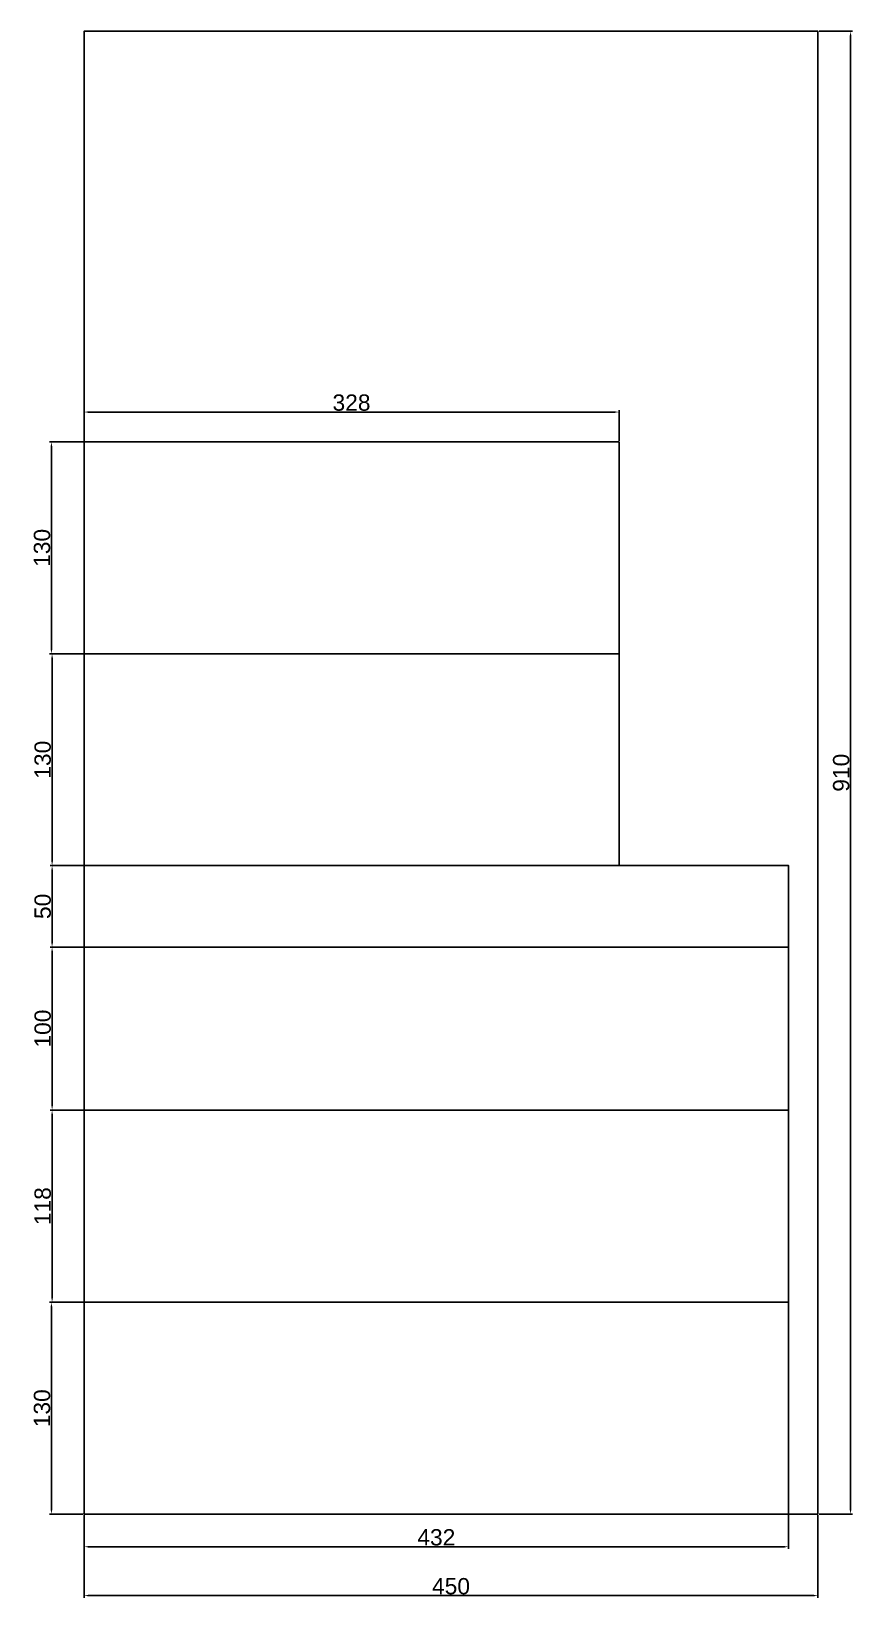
# Model space of a CAD drawing. Header units: millimetres. Extents: x -32 to 471, y -51 to 910.
import ezdxf

# ---------------------------------------------------------------- set-up
doc = ezdxf.new("R2010")
doc.units = ezdxf.units.MM
for name, color, linetype in [('Ano', 1, 'Continuous'), ('Cut', 4, 'Continuous'), ('Edge', 7, 'Continuous')]:
    doc.layers.add(name, color=color, linetype=linetype)
doc.styles.get("Standard").update_dxf_attribs({"font": 'arial.ttf'})
doc.dimstyles.new('ISO-25', dxfattribs={"dimtxt": 10, "dimasz": 2.5, "dimexe": 1.25, "dimexo": 0.625, "dimtad": 1, "dimtxsty": 'Standard', "dimcen": 2.5, "dimadec": 0, "dimazin": 0, "dimtfac": 1, "dimtmove": 0, "dimatfit": 3, "dimfxl": 1, "dimarcsym": 0})

# ---------------------------------------------------------------- blocks, each defined once
blk = doc.blocks.new('*D15')
at = {"layer": 'Ano', "color": 0, "lineweight": -2, "transparency": 16777216}
for p, q in [((0, -0.62), (0, -51.25)), ((450, -0.62), (450, -51.25)), ((2.5, -50), (447.5, -50))]:
    blk.add_line(p, q, dxfattribs=at)
at = {"layer": 'Ano', "color": 0, "transparency": 16777216}
for points in [[(2.5, -49.58), (2.5, -50.42), (0, -50)], [(447.5, -49.58), (447.5, -50.42), (450, -50)]]:
    blk.add_solid(points, dxfattribs=at)
at = {"layer": 'Defpoints', "color": 0, "transparency": 16777216}
for p in [(0, 0), (450, 0), (450, -50)]:
    blk.add_point(p, dxfattribs=at)
at = {"layer": 'Ano', "color": 0, "transparency": 16777216, "insert": (225, -44.27), "char_height": 10, "attachment_point": 5}
blk.add_mtext('450', dxfattribs=at)
blk = doc.blocks.new('*D18')
at = {"layer": 'Ano', "color": 0, "lineweight": -2, "transparency": 16777216}
for p, q in [((0, 658.62), (0, 677.61)), ((2.5, 676.36), (325.5, 676.36)), ((328, 658.62), (328, 677.61))]:
    blk.add_line(p, q, dxfattribs=at)
at = {"layer": 'Ano', "color": 0, "transparency": 16777216}
for points in [[(2.5, 676.78), (2.5, 675.94), (0, 676.36)], [(325.5, 676.78), (325.5, 675.94), (328, 676.36)]]:
    blk.add_solid(points, dxfattribs=at)
at = {"layer": 'Defpoints', "color": 0, "transparency": 16777216}
for p in [(328, 676.36), (0, 658), (328, 658)]:
    blk.add_point(p, dxfattribs=at)
at = {"layer": 'Ano', "color": 0, "transparency": 16777216, "insert": (164, 682.09), "char_height": 10, "attachment_point": 5}
blk.add_mtext('328', dxfattribs=at)
blk = doc.blocks.new('*D19')
at = {"layer": 'Ano', "color": 0, "lineweight": -2, "transparency": 16777216}
for p, q in [((-0.62, 130), (-21.25, 130)), ((-20, 2.5), (-20, 127.5)), ((-0.62, 0), (-21.25, 0))]:
    blk.add_line(p, q, dxfattribs=at)
at = {"layer": 'Ano', "color": 0, "transparency": 16777216}
for points in [[(-20.42, 127.5), (-19.58, 127.5), (-20, 130)], [(-20.42, 2.5), (-19.58, 2.5), (-20, 0)]]:
    blk.add_solid(points, dxfattribs=at)
at = {"layer": 'Defpoints', "color": 0, "transparency": 16777216}
for p in [(-20, 130), (0, 130), (0, 0)]:
    blk.add_point(p, dxfattribs=at)
at = {"layer": 'Ano', "color": 0, "transparency": 16777216, "insert": (-25.73, 65), "char_height": 10, "attachment_point": 5, "rotation": 90}
blk.add_mtext('130', dxfattribs=at)
blk = doc.blocks.new('*D26')
at = {"layer": 'Ano', "color": 0, "lineweight": -2, "transparency": 16777216}
for p, q in [((-0.63, 658), (-21.25, 658)), ((-20, 530.5), (-20, 655.5)), ((-0.63, 528), (-21.25, 528))]:
    blk.add_line(p, q, dxfattribs=at)
at = {"layer": 'Ano', "color": 0, "transparency": 16777216}
for points in [[(-20.42, 655.5), (-19.58, 655.5), (-20, 658)], [(-20.42, 530.5), (-19.58, 530.5), (-20, 528)]]:
    blk.add_solid(points, dxfattribs=at)
at = {"layer": 'Defpoints', "color": 0, "transparency": 16777216}
for p in [(-20, 658), (0, 658), (0, 528)]:
    blk.add_point(p, dxfattribs=at)
at = {"layer": 'Ano', "color": 0, "transparency": 16777216, "insert": (-25.73, 593), "char_height": 10, "attachment_point": 5, "rotation": 90}
blk.add_mtext('130', dxfattribs=at)
blk = doc.blocks.new('*D27')
at = {"layer": 'Ano', "color": 0, "lineweight": -2, "transparency": 16777216}
for p, q in [((-0.62, 248), (-20.83, 248)), ((-19.58, 132.5), (-19.58, 245.5)), ((-0.62, 130), (-20.83, 130))]:
    blk.add_line(p, q, dxfattribs=at)
at = {"layer": 'Ano', "color": 0, "transparency": 16777216}
for points in [[(-20, 245.5), (-19.17, 245.5), (-19.58, 248)], [(-20, 132.5), (-19.17, 132.5), (-19.58, 130)]]:
    blk.add_solid(points, dxfattribs=at)
at = {"layer": 'Defpoints', "color": 0, "transparency": 16777216}
for p in [(-19.58, 248), (0, 248), (0, 130)]:
    blk.add_point(p, dxfattribs=at)
at = {"layer": 'Ano', "color": 0, "transparency": 16777216, "insert": (-25.31, 189), "char_height": 10, "attachment_point": 5, "rotation": 90}
blk.add_mtext('118', dxfattribs=at)
blk = doc.blocks.new('*D28')
at = {"layer": 'Ano', "color": 0, "lineweight": -2, "transparency": 16777216}
for p, q in [((-0.62, 348), (-20.83, 348)), ((-19.58, 250.5), (-19.58, 345.5)), ((-0.62, 248), (-20.83, 248))]:
    blk.add_line(p, q, dxfattribs=at)
at = {"layer": 'Ano', "color": 0, "transparency": 16777216}
for points in [[(-20, 345.5), (-19.17, 345.5), (-19.58, 348)], [(-20, 250.5), (-19.17, 250.5), (-19.58, 248)]]:
    blk.add_solid(points, dxfattribs=at)
at = {"layer": 'Defpoints', "color": 0, "transparency": 16777216}
for p in [(-19.58, 348), (0, 348), (0, 248)]:
    blk.add_point(p, dxfattribs=at)
at = {"layer": 'Ano', "color": 0, "transparency": 16777216, "insert": (-25.31, 298), "char_height": 10, "attachment_point": 5, "rotation": 90}
blk.add_mtext('100', dxfattribs=at)
blk = doc.blocks.new('*D29')
at = {"layer": 'Ano', "color": 0, "lineweight": -2, "transparency": 16777216}
for p, q in [((-0.62, 398), (-20.83, 398)), ((-19.58, 350.5), (-19.58, 395.5)), ((-0.62, 348), (-20.83, 348))]:
    blk.add_line(p, q, dxfattribs=at)
at = {"layer": 'Ano', "color": 0, "transparency": 16777216}
for points in [[(-20, 395.5), (-19.17, 395.5), (-19.58, 398)], [(-20, 350.5), (-19.17, 350.5), (-19.58, 348)]]:
    blk.add_solid(points, dxfattribs=at)
at = {"layer": 'Defpoints', "color": 0, "transparency": 16777216}
for p in [(-19.58, 398), (0, 398), (0, 348)]:
    blk.add_point(p, dxfattribs=at)
at = {"layer": 'Ano', "color": 0, "transparency": 16777216, "insert": (-25.31, 373), "char_height": 10, "attachment_point": 5, "rotation": 90}
blk.add_mtext('50', dxfattribs=at)
blk = doc.blocks.new('*D30')
at = {"layer": 'Ano', "color": 0, "lineweight": -2, "transparency": 16777216}
for p, q in [((-0.62, 528), (-20.83, 528)), ((-19.58, 400.5), (-19.58, 525.5)), ((-0.62, 398), (-20.83, 398))]:
    blk.add_line(p, q, dxfattribs=at)
at = {"layer": 'Ano', "color": 0, "transparency": 16777216}
for points in [[(-20, 525.5), (-19.17, 525.5), (-19.58, 528)], [(-20, 400.5), (-19.17, 400.5), (-19.58, 398)]]:
    blk.add_solid(points, dxfattribs=at)
at = {"layer": 'Defpoints', "color": 0, "transparency": 16777216}
for p in [(-19.58, 528), (0, 528), (0, 398)]:
    blk.add_point(p, dxfattribs=at)
at = {"layer": 'Ano', "color": 0, "transparency": 16777216, "insert": (-25.32, 463), "char_height": 10, "attachment_point": 5, "rotation": 90}
blk.add_mtext('130', dxfattribs=at)
blk = doc.blocks.new('*D31')
at = {"layer": 'Ano', "color": 0, "lineweight": -2, "transparency": 16777216}
for p, q in [((450.62, 910), (471.25, 910)), ((470, 907.5), (470, 2.5)), ((450.62, 0), (471.25, 0))]:
    blk.add_line(p, q, dxfattribs=at)
at = {"layer": 'Ano', "color": 0, "transparency": 16777216}
for points in [[(469.58, 907.5), (470.41, 907.5), (470, 910)], [(469.58, 2.5), (470.41, 2.5), (470, 0)]]:
    blk.add_solid(points, dxfattribs=at)
at = {"layer": 'Defpoints', "color": 0, "transparency": 16777216}
for p in [(450, 910), (450, 0), (470, 0)]:
    blk.add_point(p, dxfattribs=at)
at = {"layer": 'Ano', "color": 0, "transparency": 16777216, "insert": (464.26, 455), "char_height": 10, "attachment_point": 5, "rotation": 90}
blk.add_mtext('910', dxfattribs=at)
blk = doc.blocks.new('*D32')
at = {"layer": 'Ano', "color": 0, "lineweight": -2, "transparency": 16777216}
for p, q in [((0, -0.62), (0, -21.25)), ((432, -0.62), (432, -21.25)), ((2.5, -20), (429.5, -20))]:
    blk.add_line(p, q, dxfattribs=at)
at = {"layer": 'Ano', "color": 0, "transparency": 16777216}
for points in [[(2.5, -19.58), (2.5, -20.42), (0, -20)], [(429.5, -19.58), (429.5, -20.42), (432, -20)]]:
    blk.add_solid(points, dxfattribs=at)
at = {"layer": 'Defpoints', "color": 0, "transparency": 16777216}
for p in [(0, 0), (432, 0), (432, -20)]:
    blk.add_point(p, dxfattribs=at)
at = {"layer": 'Ano', "color": 0, "transparency": 16777216, "insert": (216, -14.27), "char_height": 10, "attachment_point": 5}
blk.add_mtext('432', dxfattribs=at)

msp = doc.modelspace()

# ---------------------------------------------------------------- linework, layer by layer
at = {"layer": 'Cut'}
for points in [[(0, 528), (328, 528), (328, 658), (0, 658)], [(0, 398), (328, 398), (328, 528), (0, 528)], [(0, 348), (432, 348), (432, 398), (0, 398)], [(0, 248), (432, 248), (432, 348), (0, 348)], [(0, 130), (432, 130), (432, 248), (0, 248)], [(0, 0), (432, 0), (432, 130), (0, 130)]]:
    msp.add_lwpolyline(points, close=True, dxfattribs=at)
at = {"layer": 'Edge'}
msp.add_lwpolyline([(0, 0), (450, 0), (450, 910), (0, 910)], close=True, dxfattribs=at)

# ---------------------------------------------------------------- dimensions: what is measured, and where the dimension line sits
at = {"layer": 'Ano'}
for base, p1, p2, picture, middle in [((469.995, 0), (450, 910), (450, 0), '*D31', (464.264, 455)), ((-19.583, 248), (0, 130), (0, 248), '*D27', (-25.314, 189)), ((-20, 130), (0, 0), (0, 130), '*D19', (-25.734, 65))]:
    dim = msp.add_linear_dim(base=base, p1=p1, p2=p2, angle=90, dimstyle='ISO-25', dxfattribs=at)
    dim.commit()
    dim.dimension.update_dxf_attribs({"geometry": picture, "text_midpoint": middle})
for base, p1, p2, picture, middle in [((328, 676.36), (0, 658), (328, 658), '*D18', (164, 682.094)), ((450, -50), (0, 0), (450, 0), '*D15', (225, -44.269)), ((432, -20), (0, 0), (432, 0), '*D32', (216, -14.266))]:
    dim = msp.add_linear_dim(base=base, p1=p1, p2=p2, dimstyle='ISO-25', dxfattribs=at)
    dim.commit()
    dim.dimension.update_dxf_attribs({"geometry": picture, "text_midpoint": middle})
for base, p1, p2, picture, middle in [((-20, 658), (0, 528), (0, 658), '*D26', (-25.734, 593)), ((-19.583, 528), (0, 398), (0, 528), '*D30', (-25.317, 463)), ((-19.583, 398), (0, 348), (0, 398), '*D29', (-25.314, 373)), ((-19.583, 348), (0, 248), (0, 348), '*D28', (-25.314, 298))]:
    dim = msp.add_linear_dim(base=base, p1=p1, p2=p2, angle=90, dimstyle='ISO-25', override={"dimtmove": 1}, dxfattribs=at)
    dim.commit()
    dim.dimension.update_dxf_attribs({"geometry": picture, "text_midpoint": middle})

doc.saveas('drawing.dxf')
